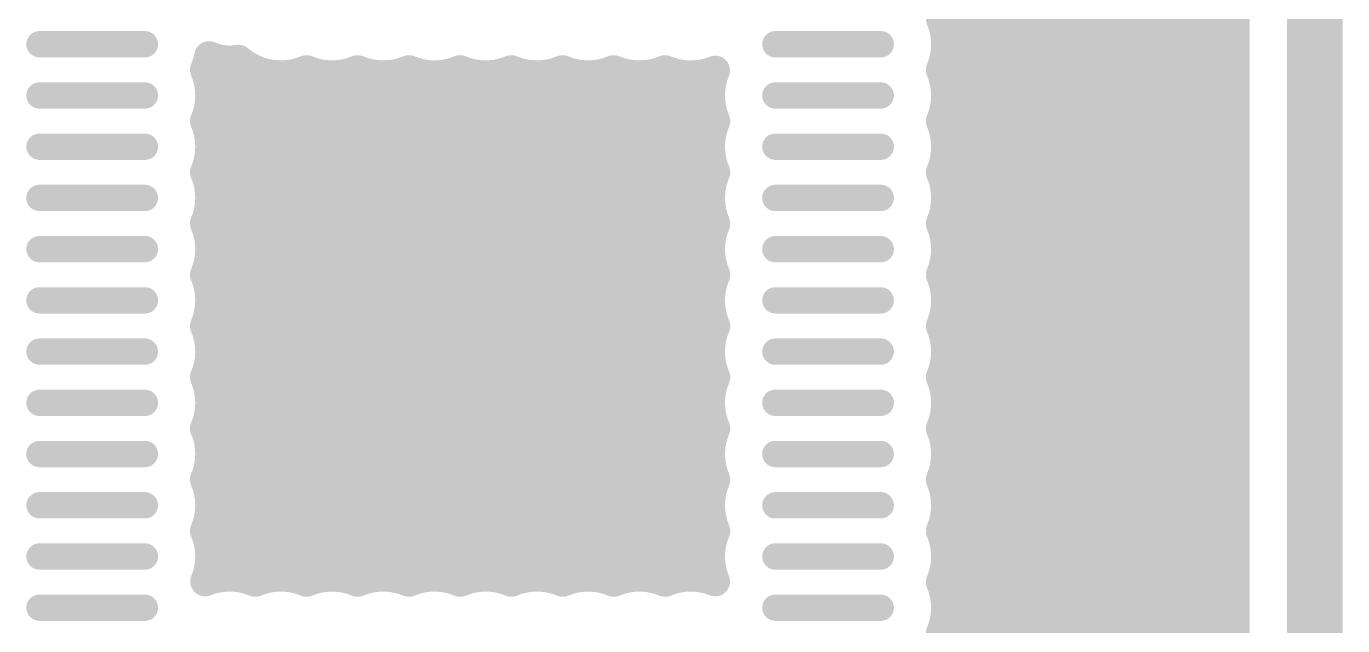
# Model space of a CAD drawing. Header units: inches. Extents: x 0 to 226, y 0 to 70.
# Drawn here: x 128.4 to 137.39, y 6.67 to 10.76 of the extents above; entities that cross this region are included whole.
import ezdxf

# ---------------------------------------------------------------- set-up
doc = ezdxf.new("R2010")
doc.units = ezdxf.units.IN
for name, color, linetype in [('Keep-Out Layer', 6, 'Continuous'), ('Multi-Layer', 9, 'Continuous'), ('Top Layer', 1, 'Continuous')]:
    doc.layers.add(name, color=color, linetype=linetype)

msp = doc.modelspace()

# ---------------------------------------------------------------- linework, layer by layer
at = {"layer": 'Keep-Out Layer'}
msp.add_lwpolyline([(137.2026, -0.0084, 0.381, 0.381, 0), (137.2026, 24.8217, 0.381, 0.381, 0)], format="xyseb", dxfattribs=at)
at = {"layer": 'Multi-Layer'}
for points in [[(130.0038, 9.9334, 0.2794, 0.2794, 1), (130.2832, 9.9334, 0.2794, 0.2794, 1)], [(132.4422, 9.9334, 0.2794, 0.2794, 1), (132.7216, 9.9334, 0.2794, 0.2794, 1)], [(131.223, 8.7142, 0.2794, 0.2794, 1), (131.5024, 8.7142, 0.2794, 0.2794, 1)], [(130.0038, 7.495, 0.2794, 0.2794, 1), (130.2832, 7.495, 0.2794, 0.2794, 1)], [(132.4422, 7.495, 0.2794, 0.2794, 1), (132.7216, 7.495, 0.2794, 0.2794, 1)]]:
    msp.add_lwpolyline(points, format="xyseb", close=True, dxfattribs=at)
at = {"layer": 'Top Layer'}
for points in [[(135.5712, 0.5377, 0.2032, 0.2032, 0), (135.5712, 18.4981, 0.2032, 0.2032, 0)], [(135.7744, 0.5377, 0.2032, 0.2032, 0), (135.7744, 18.4981, 0.2032, 0.2032, 0)], [(135.9776, 0.5377, 0.2032, 0.2032, 0), (135.9776, 18.4981, 0.2032, 0.2032, 0)], [(136.1808, 0.5377, 0.2032, 0.2032, 0), (136.1808, 18.4981, 0.2032, 0.2032, 0)], [(136.384, 0.5377, 0.2032, 0.2032, 0), (136.384, 18.4981, 0.2032, 0.2032, 0)], [(136.5872, 0.5377, 0.2032, 0.2032, 0), (136.5872, 18.4981, 0.2032, 0.2032, 0)], [(136.6565, 0.5377, 0.2032, 0.2032, 0), (136.6565, 18.4981, 0.2032, 0.2032, 0)], [(134.7584, 0.5377, 0.2032, 0.2032, 0), (134.7584, 12.493, 0.2032, 0.2032, 0)], [(134.9616, 0.5377, 0.2032, 0.2032, 0), (134.9616, 12.493, 0.2032, 0.2032, 0)], [(135.1648, 0.5377, 0.2032, 0.2032, 0), (135.1648, 12.493, 0.2032, 0.2032, 0)], [(135.368, 0.5377, 0.2032, 0.2032, 0), (135.368, 12.493, 0.2032, 0.2032, 0)], [(134.6823, 10.9892, 0.2032, 0.2032, -0.101243), (134.6465, 10.8142, 0.2032, 0.2032, 0)], [(134.6465, 10.8142, 0.2032, 0.2032, -0.101243), (134.6823, 10.6392, 0.2032, 0.2032, 0)], [(129.2087, 10.6392, 0.18, 0.18, 0), (128.4887, 10.6392, 0.18, 0.18, 0)], [(133.5167, 10.6392, 0.18, 0.18, 0), (134.2367, 10.6392, 0.18, 0.18, 0)], [(134.6823, 10.6392, 0.2032, 0.2032, -0.101243), (134.6465, 10.4642, 0.2032, 0.2032, 0)], [(134.6802, 10.6825, 0.2032, 0.2032, 0), (136.6565, 10.6825, 0.2032, 0.2032, 0)], [(129.647, 10.5589, 0.2032, 0.2032, -0.055703), (129.6185, 10.4642, 0.2032, 0.2032, 0)], [(129.8481, 10.5342, 0.2032, 0.2032, -0.150573), (129.647, 10.5589, 0.2032, 0.2032, 0)], [(129.6784, 6.9875, 0.2032, 0.2032, 0), (129.6784, 10.5467, 0.2032, 0.2032, 0)], [(130.3127, 10.4631, 0.2032, 0.2032, -0.285141), (129.8481, 10.5342, 0.2032, 0.2032, 0)], [(129.6185, 10.4642, 0.2032, 0.2032, -0.101243), (129.6543, 10.2892, 0.2032, 0.2032, 0)], [(129.6246, 10.4793, 0.2032, 0.2032, 0), (129.9287, 10.4793, 0.2032, 0.2032, 0)], [(129.8816, 6.991, 0.2032, 0.2032, 0), (129.8816, 10.5082, 0.2032, 0.2032, 0)], [(130.0848, 6.9979, 0.2032, 0.2032, 0), (130.0848, 10.4304, 0.2032, 0.2032, 0)], [(130.288, 6.9749, 0.2032, 0.2032, 0), (130.288, 10.4534, 0.2032, 0.2032, 0)], [(130.6627, 10.4631, 0.2032, 0.2032, -0.204583), (130.3127, 10.4631, 0.2032, 0.2032, 0)], [(130.4912, 7.001, 0.2032, 0.2032, 0), (130.4912, 10.4273, 0.2032, 0.2032, 0)], [(131.0127, 10.4631, 0.2032, 0.2032, -0.204583), (130.6627, 10.4631, 0.2032, 0.2032, 0)], [(130.6944, 6.9774, 0.2032, 0.2032, 0), (130.6944, 10.4509, 0.2032, 0.2032, 0)], [(130.8976, 6.997, 0.2032, 0.2032, 0), (130.8976, 10.4313, 0.2032, 0.2032, 0)], [(131.3627, 10.4631, 0.2032, 0.2032, -0.204583), (131.0127, 10.4631, 0.2032, 0.2032, 0)], [(131.1008, 6.9925, 0.2032, 0.2032, 0), (131.1008, 10.4358, 0.2032, 0.2032, 0)], [(131.304, 6.9856, 0.2032, 0.2032, 0), (131.304, 10.4427, 0.2032, 0.2032, 0)], [(131.7127, 10.4631, 0.2032, 0.2032, -0.204583), (131.3627, 10.4631, 0.2032, 0.2032, 0)], [(131.5072, 7, 0.2032, 0.2032, 0), (131.5072, 10.4283, 0.2032, 0.2032, 0)], [(131.7104, 6.9662, 0.2032, 0.2032, 0), (131.7104, 10.4621, 0.2032, 0.2032, 0)], [(132.0627, 10.4631, 0.2032, 0.2032, -0.204583), (131.7127, 10.4631, 0.2032, 0.2032, 0)], [(131.9136, 7.0003, 0.2032, 0.2032, 0), (131.9136, 10.428, 0.2032, 0.2032, 0)], [(132.4127, 10.4631, 0.2032, 0.2032, -0.204583), (132.0627, 10.4631, 0.2032, 0.2032, 0)], [(132.1168, 6.9844, 0.2032, 0.2032, 0), (132.1168, 10.4439, 0.2032, 0.2032, 0)], [(132.32, 6.9934, 0.2032, 0.2032, 0), (132.32, 10.4349, 0.2032, 0.2032, 0)], [(132.7627, 10.4631, 0.2032, 0.2032, -0.204583), (132.4127, 10.4631, 0.2032, 0.2032, 0)], [(132.5232, 6.9964, 0.2032, 0.2032, 0), (132.5232, 10.4319, 0.2032, 0.2032, 0)], [(132.7264, 6.9789, 0.2032, 0.2032, 0), (132.7264, 10.4494, 0.2032, 0.2032, 0)], [(133.1051, 10.4599, 0.2032, 0.2032, -0.199779), (132.7627, 10.4631, 0.2032, 0.2032, 0)], [(132.9296, 7.001, 0.2032, 0.2032, 0), (132.9296, 10.4273, 0.2032, 0.2032, 0)], [(133.1069, 10.1142, 0.2032, 0.2032, -0.201881), (133.1051, 10.4599, 0.2032, 0.2032, 0)], [(134.6465, 10.4642, 0.2032, 0.2032, -0.101243), (134.6823, 10.2892, 0.2032, 0.2032, 0)], [(134.6526, 10.4793, 0.2032, 0.2032, 0), (136.6565, 10.4793, 0.2032, 0.2032, 0)], [(129.2087, 10.2892, 0.18, 0.18, 0), (128.4887, 10.2892, 0.18, 0.18, 0)], [(129.6543, 10.2892, 0.2032, 0.2032, -0.101243), (129.6185, 10.1142, 0.2032, 0.2032, 0)], [(129.6541, 10.2761, 0.2032, 0.2032, 0), (133.0713, 10.2761, 0.2032, 0.2032, 0)], [(133.5167, 10.2892, 0.18, 0.18, 0), (134.2367, 10.2892, 0.18, 0.18, 0)], [(134.6823, 10.2892, 0.2032, 0.2032, -0.101243), (134.6465, 10.1142, 0.2032, 0.2032, 0)], [(134.6821, 10.2761, 0.2032, 0.2032, 0), (136.6565, 10.2761, 0.2032, 0.2032, 0)], [(129.6185, 10.1142, 0.2032, 0.2032, -0.101243), (129.6543, 9.9392, 0.2032, 0.2032, 0)], [(129.6337, 10.0729, 0.2032, 0.2032, 0), (133.0916, 10.0729, 0.2032, 0.2032, 0)], [(133.1069, 9.7642, 0.2032, 0.2032, -0.204583), (133.1069, 10.1142, 0.2032, 0.2032, 0)], [(134.6465, 10.1142, 0.2032, 0.2032, -0.101243), (134.6823, 9.9392, 0.2032, 0.2032, 0)], [(134.6617, 10.0729, 0.2032, 0.2032, 0), (136.6565, 10.0729, 0.2032, 0.2032, 0)], [(129.2087, 9.9392, 0.18, 0.18, 0), (128.4887, 9.9392, 0.18, 0.18, 0)], [(129.6543, 9.9392, 0.2032, 0.2032, -0.101243), (129.6185, 9.7642, 0.2032, 0.2032, 0)], [(133.5167, 9.9392, 0.18, 0.18, 0), (134.2367, 9.9392, 0.18, 0.18, 0)], [(134.6823, 9.9392, 0.2032, 0.2032, -0.101243), (134.6465, 9.7642, 0.2032, 0.2032, 0)], [(129.6488, 9.8697, 0.2032, 0.2032, 0), (133.0765, 9.8697, 0.2032, 0.2032, 0)], [(134.6768, 9.8697, 0.2032, 0.2032, 0), (136.6565, 9.8697, 0.2032, 0.2032, 0)], [(129.6185, 9.7642, 0.2032, 0.2032, -0.101243), (129.6543, 9.5892, 0.2032, 0.2032, 0)], [(133.1069, 9.4142, 0.2032, 0.2032, -0.204583), (133.1069, 9.7642, 0.2032, 0.2032, 0)], [(134.6465, 9.7642, 0.2032, 0.2032, -0.101243), (134.6823, 9.5892, 0.2032, 0.2032, 0)], [(129.6475, 9.6665, 0.2032, 0.2032, 0), (133.0778, 9.6665, 0.2032, 0.2032, 0)], [(134.6755, 9.6665, 0.2032, 0.2032, 0), (136.6565, 9.6665, 0.2032, 0.2032, 0)], [(129.2087, 9.5892, 0.18, 0.18, 0), (128.4887, 9.5892, 0.18, 0.18, 0)], [(129.6543, 9.5892, 0.2032, 0.2032, -0.101243), (129.6185, 9.4142, 0.2032, 0.2032, 0)], [(133.5167, 9.5892, 0.18, 0.18, 0), (134.2367, 9.5892, 0.18, 0.18, 0)], [(134.6823, 9.5892, 0.2032, 0.2032, -0.101243), (134.6465, 9.4142, 0.2032, 0.2032, 0)], [(129.6361, 9.4633, 0.2032, 0.2032, 0), (133.0892, 9.4633, 0.2032, 0.2032, 0)], [(134.6641, 9.4633, 0.2032, 0.2032, 0), (136.6565, 9.4633, 0.2032, 0.2032, 0)], [(129.6185, 9.4142, 0.2032, 0.2032, -0.101243), (129.6543, 9.2392, 0.2032, 0.2032, 0)], [(133.1069, 9.0642, 0.2032, 0.2032, -0.204583), (133.1069, 9.4142, 0.2032, 0.2032, 0)], [(134.6465, 9.4142, 0.2032, 0.2032, -0.101243), (134.6823, 9.2392, 0.2032, 0.2032, 0)], [(129.6538, 9.2601, 0.2032, 0.2032, 0), (133.0716, 9.2601, 0.2032, 0.2032, 0)], [(134.6818, 9.2601, 0.2032, 0.2032, 0), (136.6565, 9.2601, 0.2032, 0.2032, 0)], [(129.2087, 9.2392, 0.18, 0.18, 0), (128.4887, 9.2392, 0.18, 0.18, 0)], [(129.6543, 9.2392, 0.2032, 0.2032, -0.101243), (129.6185, 9.0642, 0.2032, 0.2032, 0)], [(133.5167, 9.2392, 0.18, 0.18, 0), (134.2367, 9.2392, 0.18, 0.18, 0)], [(134.6823, 9.2392, 0.2032, 0.2032, -0.101243), (134.6465, 9.0642, 0.2032, 0.2032, 0)], [(129.6185, 9.0642, 0.2032, 0.2032, -0.101243), (129.6543, 8.8892, 0.2032, 0.2032, 0)], [(129.6215, 9.0569, 0.2032, 0.2032, 0), (133.1038, 9.0569, 0.2032, 0.2032, 0)], [(133.1069, 8.7142, 0.2032, 0.2032, -0.204584), (133.1069, 9.0642, 0.2032, 0.2032, 0)], [(134.6465, 9.0642, 0.2032, 0.2032, -0.101243), (134.6823, 8.8892, 0.2032, 0.2032, 0)], [(134.6495, 9.0569, 0.2032, 0.2032, 0), (136.6565, 9.0569, 0.2032, 0.2032, 0)], [(129.2087, 8.8892, 0.18, 0.18, 0), (128.4887, 8.8892, 0.18, 0.18, 0)], [(129.6543, 8.8892, 0.2032, 0.2032, -0.101244), (129.6185, 8.7142, 0.2032, 0.2032, 0)], [(129.6529, 8.8537, 0.2032, 0.2032, 0), (133.0725, 8.8537, 0.2032, 0.2032, 0)], [(133.5167, 8.8892, 0.18, 0.18, 0), (134.2367, 8.8892, 0.18, 0.18, 0)], [(134.6823, 8.8892, 0.2032, 0.2032, -0.101244), (134.6465, 8.7142, 0.2032, 0.2032, 0)], [(134.6809, 8.8537, 0.2032, 0.2032, 0), (136.6565, 8.8537, 0.2032, 0.2032, 0)], [(129.6185, 8.7142, 0.2032, 0.2032, -0.101244), (129.6543, 8.5392, 0.2032, 0.2032, 0)], [(133.1069, 8.3642, 0.2032, 0.2032, -0.204584), (133.1069, 8.7142, 0.2032, 0.2032, 0)], [(134.6465, 8.7142, 0.2032, 0.2032, -0.101244), (134.6823, 8.5392, 0.2032, 0.2032, 0)], [(129.6401, 8.6505, 0.2032, 0.2032, 0), (133.0852, 8.6505, 0.2032, 0.2032, 0)], [(134.6681, 8.6505, 0.2032, 0.2032, 0), (136.6565, 8.6505, 0.2032, 0.2032, 0)], [(129.6543, 8.5392, 0.2032, 0.2032, -0.101243), (129.6185, 8.3642, 0.2032, 0.2032, 0)], [(134.6823, 8.5392, 0.2032, 0.2032, -0.101243), (134.6465, 8.3642, 0.2032, 0.2032, 0)], [(129.2087, 8.5392, 0.18, 0.18, 0), (128.4887, 8.5392, 0.18, 0.18, 0)], [(129.6447, 8.4473, 0.2032, 0.2032, 0), (133.0806, 8.4473, 0.2032, 0.2032, 0)], [(133.5167, 8.5392, 0.18, 0.18, 0), (134.2367, 8.5392, 0.18, 0.18, 0)], [(134.6727, 8.4473, 0.2032, 0.2032, 0), (136.6565, 8.4473, 0.2032, 0.2032, 0)], [(129.6185, 8.3642, 0.2032, 0.2032, -0.101243), (129.6543, 8.1892, 0.2032, 0.2032, 0)], [(133.1069, 8.0142, 0.2032, 0.2032, -0.204583), (133.1069, 8.3642, 0.2032, 0.2032, 0)], [(134.6465, 8.3642, 0.2032, 0.2032, -0.101243), (134.6823, 8.1892, 0.2032, 0.2032, 0)], [(129.2087, 8.1892, 0.18, 0.18, 0), (128.4887, 8.1892, 0.18, 0.18, 0)], [(129.6543, 8.1892, 0.2032, 0.2032, -0.101243), (129.6185, 8.0142, 0.2032, 0.2032, 0)], [(129.6509, 8.2441, 0.2032, 0.2032, 0), (133.0745, 8.2441, 0.2032, 0.2032, 0)], [(133.5167, 8.1892, 0.18, 0.18, 0), (134.2367, 8.1892, 0.18, 0.18, 0)], [(134.6823, 8.1892, 0.2032, 0.2032, -0.101243), (134.6465, 8.0142, 0.2032, 0.2032, 0)], [(134.6789, 8.2441, 0.2032, 0.2032, 0), (136.6565, 8.2441, 0.2032, 0.2032, 0)], [(129.6185, 8.0142, 0.2032, 0.2032, -0.101243), (129.6543, 7.8392, 0.2032, 0.2032, 0)], [(129.6289, 8.0409, 0.2032, 0.2032, 0), (133.0965, 8.0409, 0.2032, 0.2032, 0)], [(133.1069, 7.6642, 0.2032, 0.2032, -0.204583), (133.1069, 8.0142, 0.2032, 0.2032, 0)], [(134.6465, 8.0142, 0.2032, 0.2032, -0.101243), (134.6823, 7.8392, 0.2032, 0.2032, 0)], [(134.6569, 8.0409, 0.2032, 0.2032, 0), (136.6565, 8.0409, 0.2032, 0.2032, 0)], [(129.2087, 7.8392, 0.18, 0.18, 0), (128.4887, 7.8392, 0.18, 0.18, 0)], [(129.6543, 7.8392, 0.2032, 0.2032, -0.101243), (129.6185, 7.6642, 0.2032, 0.2032, 0)], [(129.6543, 7.8377, 0.2032, 0.2032, 0), (133.0711, 7.8377, 0.2032, 0.2032, 0)], [(133.5167, 7.8392, 0.18, 0.18, 0), (134.2367, 7.8392, 0.18, 0.18, 0)], [(134.6823, 7.8392, 0.2032, 0.2032, -0.101243), (134.6465, 7.6642, 0.2032, 0.2032, 0)], [(134.6823, 7.8377, 0.2032, 0.2032, 0), (136.6565, 7.8377, 0.2032, 0.2032, 0)], [(129.6185, 7.6642, 0.2032, 0.2032, -0.101243), (129.6543, 7.4892, 0.2032, 0.2032, 0)], [(129.6299, 7.6345, 0.2032, 0.2032, 0), (133.0954, 7.6345, 0.2032, 0.2032, 0)], [(133.1069, 7.3142, 0.2032, 0.2032, -0.204583), (133.1069, 7.6642, 0.2032, 0.2032, 0)], [(134.6465, 7.6642, 0.2032, 0.2032, -0.101243), (134.6823, 7.4892, 0.2032, 0.2032, 0)], [(134.6579, 7.6345, 0.2032, 0.2032, 0), (136.6565, 7.6345, 0.2032, 0.2032, 0)], [(129.2087, 7.4892, 0.18, 0.18, 0), (128.4887, 7.4892, 0.18, 0.18, 0)], [(129.6543, 7.4892, 0.2032, 0.2032, -0.101243), (129.6185, 7.3142, 0.2032, 0.2032, 0)], [(133.5167, 7.4892, 0.18, 0.18, 0), (134.2367, 7.4892, 0.18, 0.18, 0)], [(134.6823, 7.4892, 0.2032, 0.2032, -0.101243), (134.6465, 7.3142, 0.2032, 0.2032, 0)], [(129.6505, 7.4313, 0.2032, 0.2032, 0), (133.0748, 7.4313, 0.2032, 0.2032, 0)], [(134.6785, 7.4313, 0.2032, 0.2032, 0), (136.6565, 7.4313, 0.2032, 0.2032, 0)], [(129.6185, 7.3142, 0.2032, 0.2032, -0.101243), (129.6543, 7.1392, 0.2032, 0.2032, 0)], [(133.1051, 6.9684, 0.2032, 0.2032, -0.201886), (133.1069, 7.3142, 0.2032, 0.2032, 0)], [(134.6465, 7.3142, 0.2032, 0.2032, -0.101243), (134.6823, 7.1392, 0.2032, 0.2032, 0)], [(129.6453, 7.2281, 0.2032, 0.2032, 0), (133.08, 7.2281, 0.2032, 0.2032, 0)], [(134.6733, 7.2281, 0.2032, 0.2032, 0), (136.6565, 7.2281, 0.2032, 0.2032, 0)], [(129.2087, 7.1392, 0.18, 0.18, 0), (128.4887, 7.1392, 0.18, 0.18, 0)], [(129.6543, 7.1392, 0.2032, 0.2032, -0.098629), (129.6203, 6.9684, 0.2032, 0.2032, 0)], [(133.5167, 7.1392, 0.18, 0.18, 0), (134.2367, 7.1392, 0.18, 0.18, 0)], [(134.6823, 7.1392, 0.2032, 0.2032, -0.101243), (134.6465, 6.9642, 0.2032, 0.2032, 0)], [(129.6394, 7.0249, 0.2032, 0.2032, 0), (133.086, 7.0249, 0.2032, 0.2032, 0)], [(134.6674, 7.0249, 0.2032, 0.2032, 0), (136.6565, 7.0249, 0.2032, 0.2032, 0)], [(129.6203, 6.9684, 0.2032, 0.2032, -0.199787), (129.9627, 6.9653, 0.2032, 0.2032, 0)], [(129.9627, 6.9653, 0.2032, 0.2032, -0.204583), (130.3127, 6.9653, 0.2032, 0.2032, 0)], [(130.3127, 6.9653, 0.2032, 0.2032, -0.204583), (130.6627, 6.9653, 0.2032, 0.2032, 0)], [(130.6627, 6.9653, 0.2032, 0.2032, -0.204583), (131.0127, 6.9653, 0.2032, 0.2032, 0)], [(131.0127, 6.9653, 0.2032, 0.2032, -0.204583), (131.3627, 6.9653, 0.2032, 0.2032, 0)], [(131.3627, 6.9653, 0.2032, 0.2032, -0.204583), (131.7127, 6.9653, 0.2032, 0.2032, 0)], [(131.7127, 6.9653, 0.2032, 0.2032, -0.204583), (132.0627, 6.9653, 0.2032, 0.2032, 0)], [(132.0627, 6.9653, 0.2032, 0.2032, -0.204583), (132.4127, 6.9653, 0.2032, 0.2032, 0)], [(132.4127, 6.9653, 0.2032, 0.2032, -0.204583), (132.7627, 6.9653, 0.2032, 0.2032, 0)], [(132.7627, 6.9653, 0.2032, 0.2032, -0.199782), (133.1051, 6.9684, 0.2032, 0.2032, 0)], [(134.6465, 6.9642, 0.2032, 0.2032, -0.101243), (134.6823, 6.7892, 0.2032, 0.2032, 0)], [(129.2087, 6.7892, 0.18, 0.18, 0), (128.4887, 6.7892, 0.18, 0.18, 0)], [(133.5167, 6.7892, 0.18, 0.18, 0), (134.2367, 6.7892, 0.18, 0.18, 0)], [(134.6823, 6.7892, 0.2032, 0.2032, -0.101243), (134.6465, 6.6142, 0.2032, 0.2032, 0)], [(134.6811, 6.8217, 0.2032, 0.2032, 0), (136.6565, 6.8217, 0.2032, 0.2032, 0)], [(134.6465, 6.6142, 0.2032, 0.2032, -0.101243), (134.6823, 6.4392, 0.2032, 0.2032, 0)], [(134.6483, 6.6185, 0.2032, 0.2032, 0), (136.6565, 6.6185, 0.2032, 0.2032, 0)]]:
    msp.add_lwpolyline(points, format="xyseb", dxfattribs=at)
for points in [[(135.9384, 10.8058, 0.3048, 0.3048, 1), (136.2432, 10.8058, 0.3048, 0.3048, 1)], [(134.5957, 10.8142, 0.1016, 0.1016, 1), (134.6973, 10.8142, 0.1016, 0.1016, 1)], [(134.5957, 10.8142, 0.1016, 0.1016, 1), (134.6973, 10.8142, 0.1016, 0.1016, 1)], [(128.4437, 10.6392, 0.09, 0.09, 1), (128.5337, 10.6392, 0.09, 0.09, 1)], [(129.1637, 10.6392, 0.09, 0.09, 1), (129.2537, 10.6392, 0.09, 0.09, 1)], [(133.4717, 10.6392, 0.09, 0.09, 1), (133.5617, 10.6392, 0.09, 0.09, 1)], [(134.1917, 10.6392, 0.09, 0.09, 1), (134.2817, 10.6392, 0.09, 0.09, 1)], [(134.6294, 10.6825, 0.1016, 0.1016, 1), (134.731, 10.6825, 0.1016, 0.1016, 1)], [(134.6315, 10.6392, 0.1016, 0.1016, 1), (134.7331, 10.6392, 0.1016, 0.1016, 1)], [(134.6315, 10.6392, 0.1016, 0.1016, 1), (134.7331, 10.6392, 0.1016, 0.1016, 1)], [(136.6057, 10.6825, 0.1016, 0.1016, 1), (136.7073, 10.6825, 0.1016, 0.1016, 1)], [(129.5962, 10.5589, 0.1016, 0.1016, 1), (129.6978, 10.5589, 0.1016, 0.1016, 1)], [(129.5962, 10.5589, 0.1016, 0.1016, 1), (129.6978, 10.5589, 0.1016, 0.1016, 1)], [(129.6276, 10.5467, 0.1016, 0.1016, 1), (129.7292, 10.5467, 0.1016, 0.1016, 1)], [(129.7973, 10.5342, 0.1016, 0.1016, 1), (129.8989, 10.5342, 0.1016, 0.1016, 1)], [(129.7973, 10.5342, 0.1016, 0.1016, 1), (129.8989, 10.5342, 0.1016, 0.1016, 1)], [(129.5677, 10.4642, 0.1016, 0.1016, 1), (129.6693, 10.4642, 0.1016, 0.1016, 1)], [(129.5677, 10.4642, 0.1016, 0.1016, 1), (129.6693, 10.4642, 0.1016, 0.1016, 1)], [(129.5738, 10.4793, 0.1016, 0.1016, 1), (129.6754, 10.4793, 0.1016, 0.1016, 1)], [(129.8308, 10.5082, 0.1016, 0.1016, 1), (129.9324, 10.5082, 0.1016, 0.1016, 1)], [(129.8779, 10.4793, 0.1016, 0.1016, 1), (129.9795, 10.4793, 0.1016, 0.1016, 1)], [(130.034, 10.4304, 0.1016, 0.1016, 1), (130.1356, 10.4304, 0.1016, 0.1016, 1)], [(130.2372, 10.4534, 0.1016, 0.1016, 1), (130.3388, 10.4534, 0.1016, 0.1016, 1)], [(130.2619, 10.4631, 0.1016, 0.1016, 1), (130.3635, 10.4631, 0.1016, 0.1016, 1)], [(130.2619, 10.4631, 0.1016, 0.1016, 1), (130.3635, 10.4631, 0.1016, 0.1016, 1)], [(130.4404, 10.4273, 0.1016, 0.1016, 1), (130.542, 10.4273, 0.1016, 0.1016, 1)], [(130.6119, 10.4631, 0.1016, 0.1016, 1), (130.7135, 10.4631, 0.1016, 0.1016, 1)], [(130.6119, 10.4631, 0.1016, 0.1016, 1), (130.7135, 10.4631, 0.1016, 0.1016, 1)], [(130.6436, 10.4509, 0.1016, 0.1016, 1), (130.7452, 10.4509, 0.1016, 0.1016, 1)], [(130.8468, 10.4313, 0.1016, 0.1016, 1), (130.9484, 10.4313, 0.1016, 0.1016, 1)], [(130.9619, 10.4631, 0.1016, 0.1016, 1), (131.0635, 10.4631, 0.1016, 0.1016, 1)], [(130.9619, 10.4631, 0.1016, 0.1016, 1), (131.0635, 10.4631, 0.1016, 0.1016, 1)], [(131.05, 10.4358, 0.1016, 0.1016, 1), (131.1516, 10.4358, 0.1016, 0.1016, 1)], [(131.2532, 10.4427, 0.1016, 0.1016, 1), (131.3548, 10.4427, 0.1016, 0.1016, 1)], [(131.3119, 10.4631, 0.1016, 0.1016, 1), (131.4135, 10.4631, 0.1016, 0.1016, 1)], [(131.3119, 10.4631, 0.1016, 0.1016, 1), (131.4135, 10.4631, 0.1016, 0.1016, 1)], [(131.4564, 10.4283, 0.1016, 0.1016, 1), (131.558, 10.4283, 0.1016, 0.1016, 1)], [(131.6596, 10.4621, 0.1016, 0.1016, 1), (131.7612, 10.4621, 0.1016, 0.1016, 1)], [(131.6619, 10.4631, 0.1016, 0.1016, 1), (131.7635, 10.4631, 0.1016, 0.1016, 1)], [(131.6619, 10.4631, 0.1016, 0.1016, 1), (131.7635, 10.4631, 0.1016, 0.1016, 1)], [(131.8628, 10.428, 0.1016, 0.1016, 1), (131.9644, 10.428, 0.1016, 0.1016, 1)], [(132.0119, 10.4631, 0.1016, 0.1016, 1), (132.1135, 10.4631, 0.1016, 0.1016, 1)], [(132.0119, 10.4631, 0.1016, 0.1016, 1), (132.1135, 10.4631, 0.1016, 0.1016, 1)], [(132.066, 10.4439, 0.1016, 0.1016, 1), (132.1676, 10.4439, 0.1016, 0.1016, 1)], [(132.2692, 10.4349, 0.1016, 0.1016, 1), (132.3708, 10.4349, 0.1016, 0.1016, 1)], [(132.3619, 10.4631, 0.1016, 0.1016, 1), (132.4635, 10.4631, 0.1016, 0.1016, 1)], [(132.3619, 10.4631, 0.1016, 0.1016, 1), (132.4635, 10.4631, 0.1016, 0.1016, 1)], [(132.4724, 10.4319, 0.1016, 0.1016, 1), (132.574, 10.4319, 0.1016, 0.1016, 1)], [(132.6756, 10.4494, 0.1016, 0.1016, 1), (132.7772, 10.4494, 0.1016, 0.1016, 1)], [(132.7119, 10.4631, 0.1016, 0.1016, 1), (132.8135, 10.4631, 0.1016, 0.1016, 1)], [(132.7119, 10.4631, 0.1016, 0.1016, 1), (132.8135, 10.4631, 0.1016, 0.1016, 1)], [(132.8788, 10.4273, 0.1016, 0.1016, 1), (132.9804, 10.4273, 0.1016, 0.1016, 1)], [(133.0543, 10.4599, 0.1016, 0.1016, 1), (133.1559, 10.4599, 0.1016, 0.1016, 1)], [(133.0543, 10.4599, 0.1016, 0.1016, 1), (133.1559, 10.4599, 0.1016, 0.1016, 1)], [(134.5957, 10.4642, 0.1016, 0.1016, 1), (134.6973, 10.4642, 0.1016, 0.1016, 1)], [(134.5957, 10.4642, 0.1016, 0.1016, 1), (134.6973, 10.4642, 0.1016, 0.1016, 1)], [(134.6018, 10.4793, 0.1016, 0.1016, 1), (134.7034, 10.4793, 0.1016, 0.1016, 1)], [(134.9772, 10.2871, 0.3048, 0.3048, 1), (135.282, 10.2871, 0.3048, 0.3048, 1)], [(136.6057, 10.4793, 0.1016, 0.1016, 1), (136.7073, 10.4793, 0.1016, 0.1016, 1)], [(128.4437, 10.2892, 0.09, 0.09, 1), (128.5337, 10.2892, 0.09, 0.09, 1)], [(129.1637, 10.2892, 0.09, 0.09, 1), (129.2537, 10.2892, 0.09, 0.09, 1)], [(129.6033, 10.2761, 0.1016, 0.1016, 1), (129.7049, 10.2761, 0.1016, 0.1016, 1)], [(129.6035, 10.2892, 0.1016, 0.1016, 1), (129.7051, 10.2892, 0.1016, 0.1016, 1)], [(129.6035, 10.2892, 0.1016, 0.1016, 1), (129.7051, 10.2892, 0.1016, 0.1016, 1)], [(133.0205, 10.2761, 0.1016, 0.1016, 1), (133.1221, 10.2761, 0.1016, 0.1016, 1)], [(133.4717, 10.2892, 0.09, 0.09, 1), (133.5617, 10.2892, 0.09, 0.09, 1)], [(134.1917, 10.2892, 0.09, 0.09, 1), (134.2817, 10.2892, 0.09, 0.09, 1)], [(134.6313, 10.2761, 0.1016, 0.1016, 1), (134.7329, 10.2761, 0.1016, 0.1016, 1)], [(134.6315, 10.2892, 0.1016, 0.1016, 1), (134.7331, 10.2892, 0.1016, 0.1016, 1)], [(134.6315, 10.2892, 0.1016, 0.1016, 1), (134.7331, 10.2892, 0.1016, 0.1016, 1)], [(136.6057, 10.2761, 0.1016, 0.1016, 1), (136.7073, 10.2761, 0.1016, 0.1016, 1)], [(129.5677, 10.1142, 0.1016, 0.1016, 1), (129.6693, 10.1142, 0.1016, 0.1016, 1)], [(129.5677, 10.1142, 0.1016, 0.1016, 1), (129.6693, 10.1142, 0.1016, 0.1016, 1)], [(129.5829, 10.0729, 0.1016, 0.1016, 1), (129.6845, 10.0729, 0.1016, 0.1016, 1)], [(130.0038, 9.9334, 0.2794, 0.2794, 1), (130.2832, 9.9334, 0.2794, 0.2794, 1)], [(131.2103, 9.9334, 0.3048, 0.3048, 1), (131.5151, 9.9334, 0.3048, 0.3048, 1)], [(132.4422, 9.9334, 0.2794, 0.2794, 1), (132.7216, 9.9334, 0.2794, 0.2794, 1)], [(133.0408, 10.0729, 0.1016, 0.1016, 1), (133.1424, 10.0729, 0.1016, 0.1016, 1)], [(133.0561, 10.1142, 0.1016, 0.1016, 1), (133.1577, 10.1142, 0.1016, 0.1016, 1)], [(133.0561, 10.1142, 0.1016, 0.1016, 1), (133.1577, 10.1142, 0.1016, 0.1016, 1)], [(134.5957, 10.1142, 0.1016, 0.1016, 1), (134.6973, 10.1142, 0.1016, 0.1016, 1)], [(134.5957, 10.1142, 0.1016, 0.1016, 1), (134.6973, 10.1142, 0.1016, 0.1016, 1)], [(134.6109, 10.0729, 0.1016, 0.1016, 1), (134.7125, 10.0729, 0.1016, 0.1016, 1)], [(136.6057, 10.0729, 0.1016, 0.1016, 1), (136.7073, 10.0729, 0.1016, 0.1016, 1)], [(128.4437, 9.9392, 0.09, 0.09, 1), (128.5337, 9.9392, 0.09, 0.09, 1)], [(129.1637, 9.9392, 0.09, 0.09, 1), (129.2537, 9.9392, 0.09, 0.09, 1)], [(129.6035, 9.9392, 0.1016, 0.1016, 1), (129.7051, 9.9392, 0.1016, 0.1016, 1)], [(129.6035, 9.9392, 0.1016, 0.1016, 1), (129.7051, 9.9392, 0.1016, 0.1016, 1)], [(133.4717, 9.9392, 0.09, 0.09, 1), (133.5617, 9.9392, 0.09, 0.09, 1)], [(134.1917, 9.9392, 0.09, 0.09, 1), (134.2817, 9.9392, 0.09, 0.09, 1)], [(134.6315, 9.9392, 0.1016, 0.1016, 1), (134.7331, 9.9392, 0.1016, 0.1016, 1)], [(134.6315, 9.9392, 0.1016, 0.1016, 1), (134.7331, 9.9392, 0.1016, 0.1016, 1)], [(129.598, 9.8697, 0.1016, 0.1016, 1), (129.6996, 9.8697, 0.1016, 0.1016, 1)], [(133.0257, 9.8697, 0.1016, 0.1016, 1), (133.1273, 9.8697, 0.1016, 0.1016, 1)], [(134.626, 9.8697, 0.1016, 0.1016, 1), (134.7276, 9.8697, 0.1016, 0.1016, 1)], [(136.6057, 9.8697, 0.1016, 0.1016, 1), (136.7073, 9.8697, 0.1016, 0.1016, 1)], [(129.5677, 9.7642, 0.1016, 0.1016, 1), (129.6693, 9.7642, 0.1016, 0.1016, 1)], [(129.5677, 9.7642, 0.1016, 0.1016, 1), (129.6693, 9.7642, 0.1016, 0.1016, 1)], [(133.0561, 9.7642, 0.1016, 0.1016, 1), (133.1577, 9.7642, 0.1016, 0.1016, 1)], [(133.0561, 9.7642, 0.1016, 0.1016, 1), (133.1577, 9.7642, 0.1016, 0.1016, 1)], [(134.5957, 9.7642, 0.1016, 0.1016, 1), (134.6973, 9.7642, 0.1016, 0.1016, 1)], [(134.5957, 9.7642, 0.1016, 0.1016, 1), (134.6973, 9.7642, 0.1016, 0.1016, 1)], [(129.5967, 9.6665, 0.1016, 0.1016, 1), (129.6983, 9.6665, 0.1016, 0.1016, 1)], [(133.027, 9.6665, 0.1016, 0.1016, 1), (133.1286, 9.6665, 0.1016, 0.1016, 1)], [(134.6247, 9.6665, 0.1016, 0.1016, 1), (134.7263, 9.6665, 0.1016, 0.1016, 1)], [(136.6057, 9.6665, 0.1016, 0.1016, 1), (136.7073, 9.6665, 0.1016, 0.1016, 1)], [(128.4437, 9.5892, 0.09, 0.09, 1), (128.5337, 9.5892, 0.09, 0.09, 1)], [(129.1637, 9.5892, 0.09, 0.09, 1), (129.2537, 9.5892, 0.09, 0.09, 1)], [(129.6035, 9.5892, 0.1016, 0.1016, 1), (129.7051, 9.5892, 0.1016, 0.1016, 1)], [(129.6035, 9.5892, 0.1016, 0.1016, 1), (129.7051, 9.5892, 0.1016, 0.1016, 1)], [(131.8843, 9.3591, 0.3048, 0.3048, 1), (132.1891, 9.3591, 0.3048, 0.3048, 1)], [(133.4717, 9.5892, 0.09, 0.09, 1), (133.5617, 9.5892, 0.09, 0.09, 1)], [(134.1917, 9.5892, 0.09, 0.09, 1), (134.2817, 9.5892, 0.09, 0.09, 1)], [(134.6315, 9.5892, 0.1016, 0.1016, 1), (134.7331, 9.5892, 0.1016, 0.1016, 1)], [(134.6315, 9.5892, 0.1016, 0.1016, 1), (134.7331, 9.5892, 0.1016, 0.1016, 1)], [(129.5853, 9.4633, 0.1016, 0.1016, 1), (129.6869, 9.4633, 0.1016, 0.1016, 1)], [(133.0384, 9.4633, 0.1016, 0.1016, 1), (133.14, 9.4633, 0.1016, 0.1016, 1)], [(134.6133, 9.4633, 0.1016, 0.1016, 1), (134.7149, 9.4633, 0.1016, 0.1016, 1)], [(136.6057, 9.4633, 0.1016, 0.1016, 1), (136.7073, 9.4633, 0.1016, 0.1016, 1)], [(129.5677, 9.4142, 0.1016, 0.1016, 1), (129.6693, 9.4142, 0.1016, 0.1016, 1)], [(129.5677, 9.4142, 0.1016, 0.1016, 1), (129.6693, 9.4142, 0.1016, 0.1016, 1)], [(130.4824, 9.2237, 0.3048, 0.3048, 1), (130.7872, 9.2237, 0.3048, 0.3048, 1)], [(133.0561, 9.4142, 0.1016, 0.1016, 1), (133.1577, 9.4142, 0.1016, 0.1016, 1)], [(133.0561, 9.4142, 0.1016, 0.1016, 1), (133.1577, 9.4142, 0.1016, 0.1016, 1)], [(134.5957, 9.4142, 0.1016, 0.1016, 1), (134.6973, 9.4142, 0.1016, 0.1016, 1)], [(134.5957, 9.4142, 0.1016, 0.1016, 1), (134.6973, 9.4142, 0.1016, 0.1016, 1)], [(129.603, 9.2601, 0.1016, 0.1016, 1), (129.7046, 9.2601, 0.1016, 0.1016, 1)], [(133.0208, 9.2601, 0.1016, 0.1016, 1), (133.1224, 9.2601, 0.1016, 0.1016, 1)], [(134.631, 9.2601, 0.1016, 0.1016, 1), (134.7326, 9.2601, 0.1016, 0.1016, 1)], [(136.6057, 9.2601, 0.1016, 0.1016, 1), (136.7073, 9.2601, 0.1016, 0.1016, 1)], [(128.4437, 9.2392, 0.09, 0.09, 1), (128.5337, 9.2392, 0.09, 0.09, 1)], [(129.1637, 9.2392, 0.09, 0.09, 1), (129.2537, 9.2392, 0.09, 0.09, 1)], [(129.6035, 9.2392, 0.1016, 0.1016, 1), (129.7051, 9.2392, 0.1016, 0.1016, 1)], [(129.6035, 9.2392, 0.1016, 0.1016, 1), (129.7051, 9.2392, 0.1016, 0.1016, 1)], [(133.4717, 9.2392, 0.09, 0.09, 1), (133.5617, 9.2392, 0.09, 0.09, 1)], [(134.1917, 9.2392, 0.09, 0.09, 1), (134.2817, 9.2392, 0.09, 0.09, 1)], [(134.6315, 9.2392, 0.1016, 0.1016, 1), (134.7331, 9.2392, 0.1016, 0.1016, 1)], [(134.6315, 9.2392, 0.1016, 0.1016, 1), (134.7331, 9.2392, 0.1016, 0.1016, 1)], [(129.5677, 9.0642, 0.1016, 0.1016, 1), (129.6693, 9.0642, 0.1016, 0.1016, 1)], [(129.5677, 9.0642, 0.1016, 0.1016, 1), (129.6693, 9.0642, 0.1016, 0.1016, 1)], [(129.5707, 9.0569, 0.1016, 0.1016, 1), (129.6723, 9.0569, 0.1016, 0.1016, 1)], [(133.053, 9.0569, 0.1016, 0.1016, 1), (133.1546, 9.0569, 0.1016, 0.1016, 1)], [(133.0561, 9.0642, 0.1016, 0.1016, 1), (133.1577, 9.0642, 0.1016, 0.1016, 1)], [(133.0561, 9.0642, 0.1016, 0.1016, 1), (133.1577, 9.0642, 0.1016, 0.1016, 1)], [(134.5957, 9.0642, 0.1016, 0.1016, 1), (134.6973, 9.0642, 0.1016, 0.1016, 1)], [(134.5957, 9.0642, 0.1016, 0.1016, 1), (134.6973, 9.0642, 0.1016, 0.1016, 1)], [(134.5987, 9.0569, 0.1016, 0.1016, 1), (134.7003, 9.0569, 0.1016, 0.1016, 1)], [(135.0006, 8.8136, 0.3048, 0.3048, 1), (135.3054, 8.8136, 0.3048, 0.3048, 1)], [(136.6057, 9.0569, 0.1016, 0.1016, 1), (136.7073, 9.0569, 0.1016, 0.1016, 1)], [(129.9911, 8.7142, 0.3048, 0.3048, 1), (130.2959, 8.7142, 0.3048, 0.3048, 1)], [(132.4295, 8.7142, 0.3048, 0.3048, 1), (132.7343, 8.7142, 0.3048, 0.3048, 1)], [(128.4437, 8.8892, 0.09, 0.09, 1), (128.5337, 8.8892, 0.09, 0.09, 1)], [(129.1637, 8.8892, 0.09, 0.09, 1), (129.2537, 8.8892, 0.09, 0.09, 1)], [(129.6021, 8.8537, 0.1016, 0.1016, 1), (129.7037, 8.8537, 0.1016, 0.1016, 1)], [(129.6035, 8.8892, 0.1016, 0.1016, 1), (129.7051, 8.8892, 0.1016, 0.1016, 1)], [(129.6035, 8.8892, 0.1016, 0.1016, 1), (129.7051, 8.8892, 0.1016, 0.1016, 1)], [(131.223, 8.7142, 0.2794, 0.2794, 1), (131.5024, 8.7142, 0.2794, 0.2794, 1)], [(133.0217, 8.8537, 0.1016, 0.1016, 1), (133.1233, 8.8537, 0.1016, 0.1016, 1)], [(133.4717, 8.8892, 0.09, 0.09, 1), (133.5617, 8.8892, 0.09, 0.09, 1)], [(134.1917, 8.8892, 0.09, 0.09, 1), (134.2817, 8.8892, 0.09, 0.09, 1)], [(134.6301, 8.8537, 0.1016, 0.1016, 1), (134.7317, 8.8537, 0.1016, 0.1016, 1)], [(134.6315, 8.8892, 0.1016, 0.1016, 1), (134.7331, 8.8892, 0.1016, 0.1016, 1)], [(134.6315, 8.8892, 0.1016, 0.1016, 1), (134.7331, 8.8892, 0.1016, 0.1016, 1)], [(136.6057, 8.8537, 0.1016, 0.1016, 1), (136.7073, 8.8537, 0.1016, 0.1016, 1)], [(129.5677, 8.7142, 0.1016, 0.1016, 1), (129.6693, 8.7142, 0.1016, 0.1016, 1)], [(129.5677, 8.7142, 0.1016, 0.1016, 1), (129.6693, 8.7142, 0.1016, 0.1016, 1)], [(133.0561, 8.7142, 0.1016, 0.1016, 1), (133.1577, 8.7142, 0.1016, 0.1016, 1)], [(133.0561, 8.7142, 0.1016, 0.1016, 1), (133.1577, 8.7142, 0.1016, 0.1016, 1)], [(134.5957, 8.7142, 0.1016, 0.1016, 1), (134.6973, 8.7142, 0.1016, 0.1016, 1)], [(134.5957, 8.7142, 0.1016, 0.1016, 1), (134.6973, 8.7142, 0.1016, 0.1016, 1)], [(129.5893, 8.6505, 0.1016, 0.1016, 1), (129.6909, 8.6505, 0.1016, 0.1016, 1)], [(133.0344, 8.6505, 0.1016, 0.1016, 1), (133.136, 8.6505, 0.1016, 0.1016, 1)], [(134.6173, 8.6505, 0.1016, 0.1016, 1), (134.7189, 8.6505, 0.1016, 0.1016, 1)], [(136.6057, 8.6505, 0.1016, 0.1016, 1), (136.7073, 8.6505, 0.1016, 0.1016, 1)], [(129.6035, 8.5392, 0.1016, 0.1016, 1), (129.7051, 8.5392, 0.1016, 0.1016, 1)], [(129.6035, 8.5392, 0.1016, 0.1016, 1), (129.7051, 8.5392, 0.1016, 0.1016, 1)], [(134.6315, 8.5392, 0.1016, 0.1016, 1), (134.7331, 8.5392, 0.1016, 0.1016, 1)], [(134.6315, 8.5392, 0.1016, 0.1016, 1), (134.7331, 8.5392, 0.1016, 0.1016, 1)], [(128.4437, 8.5392, 0.09, 0.09, 1), (128.5337, 8.5392, 0.09, 0.09, 1)], [(129.1637, 8.5392, 0.09, 0.09, 1), (129.2537, 8.5392, 0.09, 0.09, 1)], [(129.5939, 8.4473, 0.1016, 0.1016, 1), (129.6955, 8.4473, 0.1016, 0.1016, 1)], [(133.0298, 8.4473, 0.1016, 0.1016, 1), (133.1314, 8.4473, 0.1016, 0.1016, 1)], [(133.4717, 8.5392, 0.09, 0.09, 1), (133.5617, 8.5392, 0.09, 0.09, 1)], [(134.1917, 8.5392, 0.09, 0.09, 1), (134.2817, 8.5392, 0.09, 0.09, 1)], [(134.6219, 8.4473, 0.1016, 0.1016, 1), (134.7235, 8.4473, 0.1016, 0.1016, 1)], [(136.6057, 8.4473, 0.1016, 0.1016, 1), (136.7073, 8.4473, 0.1016, 0.1016, 1)], [(129.5677, 8.3642, 0.1016, 0.1016, 1), (129.6693, 8.3642, 0.1016, 0.1016, 1)], [(129.5677, 8.3642, 0.1016, 0.1016, 1), (129.6693, 8.3642, 0.1016, 0.1016, 1)], [(133.0561, 8.3642, 0.1016, 0.1016, 1), (133.1577, 8.3642, 0.1016, 0.1016, 1)], [(133.0561, 8.3642, 0.1016, 0.1016, 1), (133.1577, 8.3642, 0.1016, 0.1016, 1)], [(134.5957, 8.3642, 0.1016, 0.1016, 1), (134.6973, 8.3642, 0.1016, 0.1016, 1)], [(134.5957, 8.3642, 0.1016, 0.1016, 1), (134.6973, 8.3642, 0.1016, 0.1016, 1)], [(130.5077, 8.0698, 0.3048, 0.3048, 1), (130.8125, 8.0698, 0.3048, 0.3048, 1)], [(131.8709, 8.0936, 0.3048, 0.3048, 1), (132.1757, 8.0936, 0.3048, 0.3048, 1)], [(128.4437, 8.1892, 0.09, 0.09, 1), (128.5337, 8.1892, 0.09, 0.09, 1)], [(129.1637, 8.1892, 0.09, 0.09, 1), (129.2537, 8.1892, 0.09, 0.09, 1)], [(129.6001, 8.2441, 0.1016, 0.1016, 1), (129.7017, 8.2441, 0.1016, 0.1016, 1)], [(129.6035, 8.1892, 0.1016, 0.1016, 1), (129.7051, 8.1892, 0.1016, 0.1016, 1)], [(129.6035, 8.1892, 0.1016, 0.1016, 1), (129.7051, 8.1892, 0.1016, 0.1016, 1)], [(133.0237, 8.2441, 0.1016, 0.1016, 1), (133.1253, 8.2441, 0.1016, 0.1016, 1)], [(133.4717, 8.1892, 0.09, 0.09, 1), (133.5617, 8.1892, 0.09, 0.09, 1)], [(134.1917, 8.1892, 0.09, 0.09, 1), (134.2817, 8.1892, 0.09, 0.09, 1)], [(134.6281, 8.2441, 0.1016, 0.1016, 1), (134.7297, 8.2441, 0.1016, 0.1016, 1)], [(134.6315, 8.1892, 0.1016, 0.1016, 1), (134.7331, 8.1892, 0.1016, 0.1016, 1)], [(134.6315, 8.1892, 0.1016, 0.1016, 1), (134.7331, 8.1892, 0.1016, 0.1016, 1)], [(136.6057, 8.2441, 0.1016, 0.1016, 1), (136.7073, 8.2441, 0.1016, 0.1016, 1)], [(129.5677, 8.0142, 0.1016, 0.1016, 1), (129.6693, 8.0142, 0.1016, 0.1016, 1)], [(129.5677, 8.0142, 0.1016, 0.1016, 1), (129.6693, 8.0142, 0.1016, 0.1016, 1)], [(129.5781, 8.0409, 0.1016, 0.1016, 1), (129.6797, 8.0409, 0.1016, 0.1016, 1)], [(133.0457, 8.0409, 0.1016, 0.1016, 1), (133.1473, 8.0409, 0.1016, 0.1016, 1)], [(133.0561, 8.0142, 0.1016, 0.1016, 1), (133.1577, 8.0142, 0.1016, 0.1016, 1)], [(133.0561, 8.0142, 0.1016, 0.1016, 1), (133.1577, 8.0142, 0.1016, 0.1016, 1)], [(134.5957, 8.0142, 0.1016, 0.1016, 1), (134.6973, 8.0142, 0.1016, 0.1016, 1)], [(134.5957, 8.0142, 0.1016, 0.1016, 1), (134.6973, 8.0142, 0.1016, 0.1016, 1)], [(134.6061, 8.0409, 0.1016, 0.1016, 1), (134.7077, 8.0409, 0.1016, 0.1016, 1)], [(135.0006, 7.8069, 0.3048, 0.3048, 1), (135.3054, 7.8069, 0.3048, 0.3048, 1)], [(136.6057, 8.0409, 0.1016, 0.1016, 1), (136.7073, 8.0409, 0.1016, 0.1016, 1)], [(128.4437, 7.8392, 0.09, 0.09, 1), (128.5337, 7.8392, 0.09, 0.09, 1)], [(129.1637, 7.8392, 0.09, 0.09, 1), (129.2537, 7.8392, 0.09, 0.09, 1)], [(129.6035, 7.8392, 0.1016, 0.1016, 1), (129.7051, 7.8392, 0.1016, 0.1016, 1)], [(129.6035, 7.8392, 0.1016, 0.1016, 1), (129.7051, 7.8392, 0.1016, 0.1016, 1)], [(129.6035, 7.8377, 0.1016, 0.1016, 1), (129.7051, 7.8377, 0.1016, 0.1016, 1)], [(133.0203, 7.8377, 0.1016, 0.1016, 1), (133.1219, 7.8377, 0.1016, 0.1016, 1)], [(133.4717, 7.8392, 0.09, 0.09, 1), (133.5617, 7.8392, 0.09, 0.09, 1)], [(134.1917, 7.8392, 0.09, 0.09, 1), (134.2817, 7.8392, 0.09, 0.09, 1)], [(134.6315, 7.8392, 0.1016, 0.1016, 1), (134.7331, 7.8392, 0.1016, 0.1016, 1)], [(134.6315, 7.8392, 0.1016, 0.1016, 1), (134.7331, 7.8392, 0.1016, 0.1016, 1)], [(134.6315, 7.8377, 0.1016, 0.1016, 1), (134.7331, 7.8377, 0.1016, 0.1016, 1)], [(136.6057, 7.8377, 0.1016, 0.1016, 1), (136.7073, 7.8377, 0.1016, 0.1016, 1)], [(129.5677, 7.6642, 0.1016, 0.1016, 1), (129.6693, 7.6642, 0.1016, 0.1016, 1)], [(129.5677, 7.6642, 0.1016, 0.1016, 1), (129.6693, 7.6642, 0.1016, 0.1016, 1)], [(129.5791, 7.6345, 0.1016, 0.1016, 1), (129.6807, 7.6345, 0.1016, 0.1016, 1)], [(130.0038, 7.495, 0.2794, 0.2794, 1), (130.2832, 7.495, 0.2794, 0.2794, 1)], [(131.2103, 7.495, 0.3048, 0.3048, 1), (131.5151, 7.495, 0.3048, 0.3048, 1)], [(132.4422, 7.495, 0.2794, 0.2794, 1), (132.7216, 7.495, 0.2794, 0.2794, 1)], [(133.0446, 7.6345, 0.1016, 0.1016, 1), (133.1462, 7.6345, 0.1016, 0.1016, 1)], [(133.0561, 7.6642, 0.1016, 0.1016, 1), (133.1577, 7.6642, 0.1016, 0.1016, 1)], [(133.0561, 7.6642, 0.1016, 0.1016, 1), (133.1577, 7.6642, 0.1016, 0.1016, 1)], [(134.5957, 7.6642, 0.1016, 0.1016, 1), (134.6973, 7.6642, 0.1016, 0.1016, 1)], [(134.5957, 7.6642, 0.1016, 0.1016, 1), (134.6973, 7.6642, 0.1016, 0.1016, 1)], [(134.6071, 7.6345, 0.1016, 0.1016, 1), (134.7087, 7.6345, 0.1016, 0.1016, 1)], [(136.6057, 7.6345, 0.1016, 0.1016, 1), (136.7073, 7.6345, 0.1016, 0.1016, 1)], [(128.4437, 7.4892, 0.09, 0.09, 1), (128.5337, 7.4892, 0.09, 0.09, 1)], [(129.1637, 7.4892, 0.09, 0.09, 1), (129.2537, 7.4892, 0.09, 0.09, 1)], [(129.6035, 7.4892, 0.1016, 0.1016, 1), (129.7051, 7.4892, 0.1016, 0.1016, 1)], [(129.6035, 7.4892, 0.1016, 0.1016, 1), (129.7051, 7.4892, 0.1016, 0.1016, 1)], [(133.4717, 7.4892, 0.09, 0.09, 1), (133.5617, 7.4892, 0.09, 0.09, 1)], [(134.1917, 7.4892, 0.09, 0.09, 1), (134.2817, 7.4892, 0.09, 0.09, 1)], [(134.6315, 7.4892, 0.1016, 0.1016, 1), (134.7331, 7.4892, 0.1016, 0.1016, 1)], [(134.6315, 7.4892, 0.1016, 0.1016, 1), (134.7331, 7.4892, 0.1016, 0.1016, 1)], [(129.5997, 7.4313, 0.1016, 0.1016, 1), (129.7013, 7.4313, 0.1016, 0.1016, 1)], [(133.024, 7.4313, 0.1016, 0.1016, 1), (133.1256, 7.4313, 0.1016, 0.1016, 1)], [(134.6277, 7.4313, 0.1016, 0.1016, 1), (134.7293, 7.4313, 0.1016, 0.1016, 1)], [(136.6057, 7.4313, 0.1016, 0.1016, 1), (136.7073, 7.4313, 0.1016, 0.1016, 1)], [(129.5677, 7.3142, 0.1016, 0.1016, 1), (129.6693, 7.3142, 0.1016, 0.1016, 1)], [(129.5677, 7.3142, 0.1016, 0.1016, 1), (129.6693, 7.3142, 0.1016, 0.1016, 1)], [(133.0561, 7.3142, 0.1016, 0.1016, 1), (133.1577, 7.3142, 0.1016, 0.1016, 1)], [(133.0561, 7.3142, 0.1016, 0.1016, 1), (133.1577, 7.3142, 0.1016, 0.1016, 1)], [(134.5957, 7.3142, 0.1016, 0.1016, 1), (134.6973, 7.3142, 0.1016, 0.1016, 1)], [(134.5957, 7.3142, 0.1016, 0.1016, 1), (134.6973, 7.3142, 0.1016, 0.1016, 1)], [(129.5945, 7.2281, 0.1016, 0.1016, 1), (129.6961, 7.2281, 0.1016, 0.1016, 1)], [(133.0292, 7.2281, 0.1016, 0.1016, 1), (133.1308, 7.2281, 0.1016, 0.1016, 1)], [(134.6225, 7.2281, 0.1016, 0.1016, 1), (134.7241, 7.2281, 0.1016, 0.1016, 1)], [(136.6057, 7.2281, 0.1016, 0.1016, 1), (136.7073, 7.2281, 0.1016, 0.1016, 1)], [(128.4437, 7.1392, 0.09, 0.09, 1), (128.5337, 7.1392, 0.09, 0.09, 1)], [(129.1637, 7.1392, 0.09, 0.09, 1), (129.2537, 7.1392, 0.09, 0.09, 1)], [(129.6035, 7.1392, 0.1016, 0.1016, 1), (129.7051, 7.1392, 0.1016, 0.1016, 1)], [(129.6035, 7.1392, 0.1016, 0.1016, 1), (129.7051, 7.1392, 0.1016, 0.1016, 1)], [(133.4717, 7.1392, 0.09, 0.09, 1), (133.5617, 7.1392, 0.09, 0.09, 1)], [(134.1917, 7.1392, 0.09, 0.09, 1), (134.2817, 7.1392, 0.09, 0.09, 1)], [(134.6315, 7.1392, 0.1016, 0.1016, 1), (134.7331, 7.1392, 0.1016, 0.1016, 1)], [(134.6315, 7.1392, 0.1016, 0.1016, 1), (134.7331, 7.1392, 0.1016, 0.1016, 1)], [(129.5886, 7.0249, 0.1016, 0.1016, 1), (129.6902, 7.0249, 0.1016, 0.1016, 1)], [(133.0352, 7.0249, 0.1016, 0.1016, 1), (133.1368, 7.0249, 0.1016, 0.1016, 1)], [(134.6166, 7.0249, 0.1016, 0.1016, 1), (134.7182, 7.0249, 0.1016, 0.1016, 1)], [(136.6057, 7.0249, 0.1016, 0.1016, 1), (136.7073, 7.0249, 0.1016, 0.1016, 1)], [(129.5695, 6.9684, 0.1016, 0.1016, 1), (129.6711, 6.9684, 0.1016, 0.1016, 1)], [(129.5695, 6.9684, 0.1016, 0.1016, 1), (129.6711, 6.9684, 0.1016, 0.1016, 1)], [(129.6276, 6.9875, 0.1016, 0.1016, 1), (129.7292, 6.9875, 0.1016, 0.1016, 1)], [(129.8308, 6.991, 0.1016, 0.1016, 1), (129.9324, 6.991, 0.1016, 0.1016, 1)], [(129.9119, 6.9653, 0.1016, 0.1016, 1), (130.0135, 6.9653, 0.1016, 0.1016, 1)], [(129.9119, 6.9653, 0.1016, 0.1016, 1), (130.0135, 6.9653, 0.1016, 0.1016, 1)], [(130.034, 6.9979, 0.1016, 0.1016, 1), (130.1356, 6.9979, 0.1016, 0.1016, 1)], [(130.2372, 6.9749, 0.1016, 0.1016, 1), (130.3388, 6.9749, 0.1016, 0.1016, 1)], [(130.2619, 6.9653, 0.1016, 0.1016, 1), (130.3635, 6.9653, 0.1016, 0.1016, 1)], [(130.2619, 6.9653, 0.1016, 0.1016, 1), (130.3635, 6.9653, 0.1016, 0.1016, 1)], [(130.4404, 7.001, 0.1016, 0.1016, 1), (130.542, 7.001, 0.1016, 0.1016, 1)], [(130.6119, 6.9653, 0.1016, 0.1016, 1), (130.7135, 6.9653, 0.1016, 0.1016, 1)], [(130.6119, 6.9653, 0.1016, 0.1016, 1), (130.7135, 6.9653, 0.1016, 0.1016, 1)], [(130.6436, 6.9774, 0.1016, 0.1016, 1), (130.7452, 6.9774, 0.1016, 0.1016, 1)], [(130.8468, 6.997, 0.1016, 0.1016, 1), (130.9484, 6.997, 0.1016, 0.1016, 1)], [(130.9619, 6.9653, 0.1016, 0.1016, 1), (131.0635, 6.9653, 0.1016, 0.1016, 1)], [(130.9619, 6.9653, 0.1016, 0.1016, 1), (131.0635, 6.9653, 0.1016, 0.1016, 1)], [(131.05, 6.9925, 0.1016, 0.1016, 1), (131.1516, 6.9925, 0.1016, 0.1016, 1)], [(131.2532, 6.9856, 0.1016, 0.1016, 1), (131.3548, 6.9856, 0.1016, 0.1016, 1)], [(131.3119, 6.9653, 0.1016, 0.1016, 1), (131.4135, 6.9653, 0.1016, 0.1016, 1)], [(131.3119, 6.9653, 0.1016, 0.1016, 1), (131.4135, 6.9653, 0.1016, 0.1016, 1)], [(131.4564, 7, 0.1016, 0.1016, 1), (131.558, 7, 0.1016, 0.1016, 1)], [(131.6596, 6.9662, 0.1016, 0.1016, 1), (131.7612, 6.9662, 0.1016, 0.1016, 1)], [(131.6619, 6.9653, 0.1016, 0.1016, 1), (131.7635, 6.9653, 0.1016, 0.1016, 1)], [(131.6619, 6.9653, 0.1016, 0.1016, 1), (131.7635, 6.9653, 0.1016, 0.1016, 1)], [(131.8628, 7.0003, 0.1016, 0.1016, 1), (131.9644, 7.0003, 0.1016, 0.1016, 1)], [(132.0119, 6.9653, 0.1016, 0.1016, 1), (132.1135, 6.9653, 0.1016, 0.1016, 1)], [(132.0119, 6.9653, 0.1016, 0.1016, 1), (132.1135, 6.9653, 0.1016, 0.1016, 1)], [(132.066, 6.9844, 0.1016, 0.1016, 1), (132.1676, 6.9844, 0.1016, 0.1016, 1)], [(132.2692, 6.9934, 0.1016, 0.1016, 1), (132.3708, 6.9934, 0.1016, 0.1016, 1)], [(132.3619, 6.9653, 0.1016, 0.1016, 1), (132.4635, 6.9653, 0.1016, 0.1016, 1)], [(132.3619, 6.9653, 0.1016, 0.1016, 1), (132.4635, 6.9653, 0.1016, 0.1016, 1)], [(132.4724, 6.9964, 0.1016, 0.1016, 1), (132.574, 6.9964, 0.1016, 0.1016, 1)], [(132.6756, 6.9789, 0.1016, 0.1016, 1), (132.7772, 6.9789, 0.1016, 0.1016, 1)], [(132.7119, 6.9653, 0.1016, 0.1016, 1), (132.8135, 6.9653, 0.1016, 0.1016, 1)], [(132.7119, 6.9653, 0.1016, 0.1016, 1), (132.8135, 6.9653, 0.1016, 0.1016, 1)], [(132.8788, 7.001, 0.1016, 0.1016, 1), (132.9804, 7.001, 0.1016, 0.1016, 1)], [(133.0543, 6.9684, 0.1016, 0.1016, 1), (133.1559, 6.9684, 0.1016, 0.1016, 1)], [(133.0543, 6.9684, 0.1016, 0.1016, 1), (133.1559, 6.9684, 0.1016, 0.1016, 1)], [(134.5957, 6.9642, 0.1016, 0.1016, 1), (134.6973, 6.9642, 0.1016, 0.1016, 1)], [(134.5957, 6.9642, 0.1016, 0.1016, 1), (134.6973, 6.9642, 0.1016, 0.1016, 1)], [(135.0006, 6.8002, 0.3048, 0.3048, 1), (135.3054, 6.8002, 0.3048, 0.3048, 1)], [(128.4437, 6.7892, 0.09, 0.09, 1), (128.5337, 6.7892, 0.09, 0.09, 1)], [(129.1637, 6.7892, 0.09, 0.09, 1), (129.2537, 6.7892, 0.09, 0.09, 1)], [(133.4717, 6.7892, 0.09, 0.09, 1), (133.5617, 6.7892, 0.09, 0.09, 1)], [(134.1917, 6.7892, 0.09, 0.09, 1), (134.2817, 6.7892, 0.09, 0.09, 1)], [(134.6303, 6.8217, 0.1016, 0.1016, 1), (134.7319, 6.8217, 0.1016, 0.1016, 1)], [(134.6315, 6.7892, 0.1016, 0.1016, 1), (134.7331, 6.7892, 0.1016, 0.1016, 1)], [(134.6315, 6.7892, 0.1016, 0.1016, 1), (134.7331, 6.7892, 0.1016, 0.1016, 1)], [(136.6057, 6.8217, 0.1016, 0.1016, 1), (136.7073, 6.8217, 0.1016, 0.1016, 1)], [(134.5957, 6.6142, 0.1016, 0.1016, 1), (134.6973, 6.6142, 0.1016, 0.1016, 1)], [(134.5957, 6.6142, 0.1016, 0.1016, 1), (134.6973, 6.6142, 0.1016, 0.1016, 1)], [(134.5975, 6.6185, 0.1016, 0.1016, 1), (134.6991, 6.6185, 0.1016, 0.1016, 1)], [(135.7489, 6.4096, 0.3048, 0.3048, 1), (136.0537, 6.4096, 0.3048, 0.3048, 1)], [(136.6057, 6.6185, 0.1016, 0.1016, 1), (136.7073, 6.6185, 0.1016, 0.1016, 1)]]:
    msp.add_lwpolyline(points, format="xyseb", close=True, dxfattribs=at)
for points in [[(129.763, 10.3205), (129.763, 8.9235), (131.16, 10.3205), (131.16, 8.9235)], [(131.566, 10.3205), (131.566, 8.9235), (132.963, 10.3205), (132.963, 8.9235)], [(129.763, 8.5175), (129.763, 7.1205), (131.16, 8.5175), (131.16, 7.1205)], [(131.566, 8.5175), (131.566, 7.1205), (132.963, 8.5175), (132.963, 7.1205)]]:
    msp.add_solid(points, dxfattribs=at)

doc.saveas('drawing.dxf')
